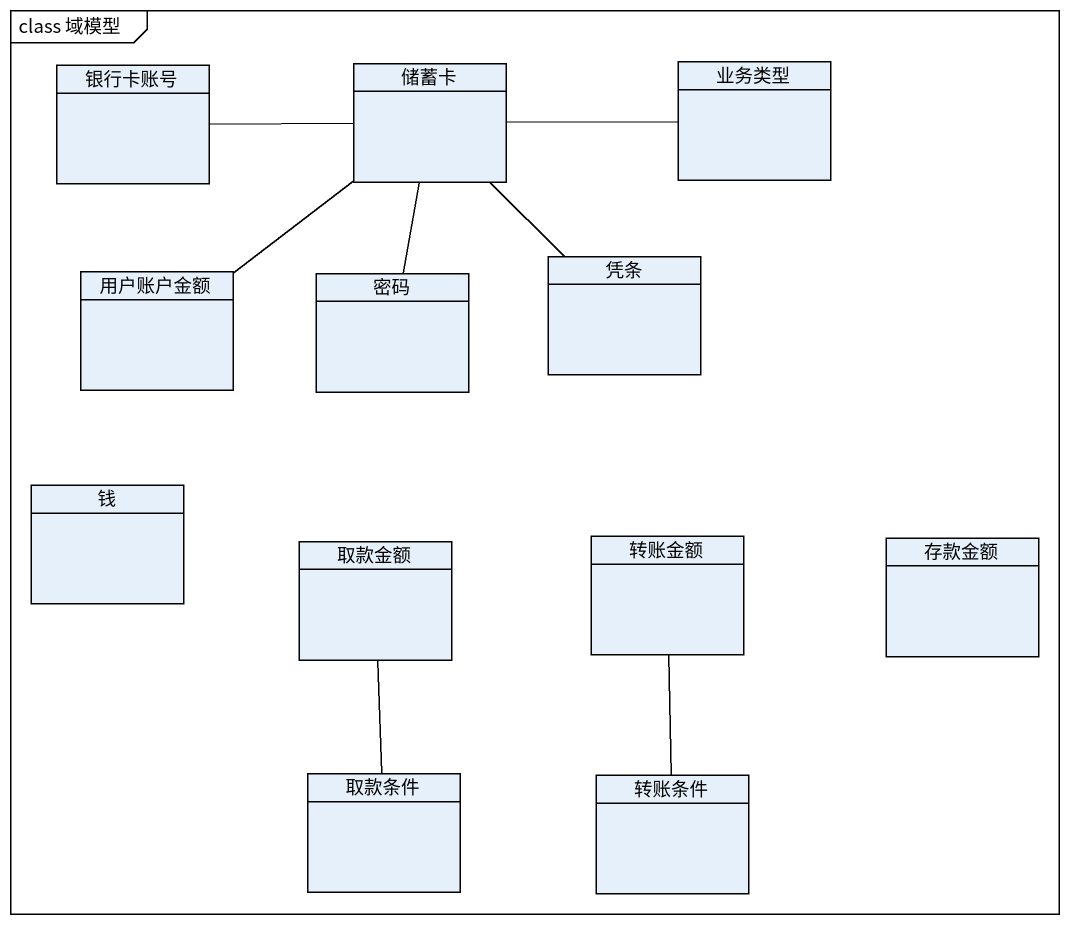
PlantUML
@startuml
mainframe class 域模型
hide circle
hide empty members
class 银行卡账号
class 储蓄卡
class 业务类型
class 用户账户金额
class 密码
class 凭条
class 钱
class 取款金额
class 转账金额
class 存款金额
class 取款条件
class 转账条件
银行卡账号 -right- 储蓄卡
储蓄卡 -right- 业务类型
储蓄卡 -- 凭条
用户账户金额 -up- 储蓄卡
密码 -up- 储蓄卡
取款金额 -- 取款条件
转账金额 -- 转账条件
@enduml
